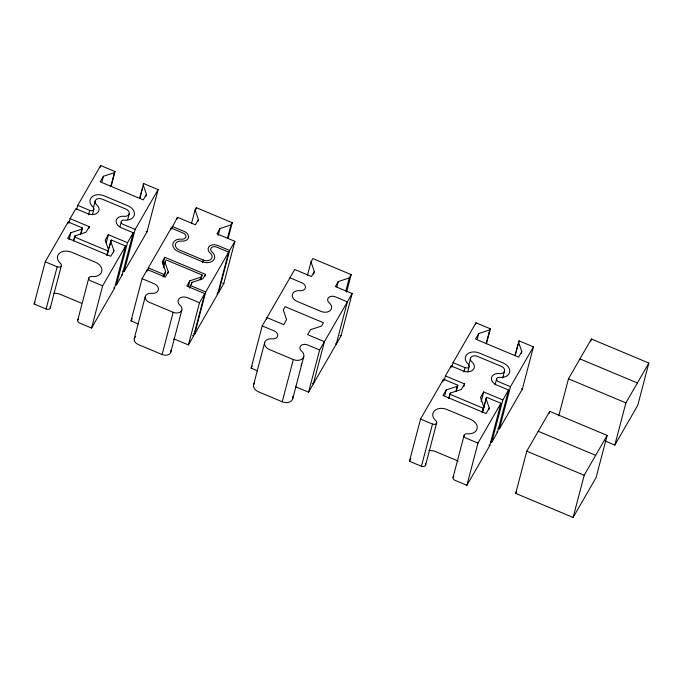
<?xml version="1.0" encoding="UTF-8"?>
<svg xmlns="http://www.w3.org/2000/svg" width="683" height="683" viewBox="0 0 683 683"><rect width="100%" height="100%" fill="white"/><g stroke="black" fill="none" stroke-linecap="round" stroke-linejoin="round"><path stroke-width="1.02" d="M50.226 306.727A3.142 2.262 14.7 0 1 49.347 308.972A3.142 2.262 14.7 0 1 46.111 309.006L34.15 303.995L45.223 261.785L68.172 221.958L82.532 227.977L81.149 233.253M67.711 223.717L68.172 221.958M46.111 309.006L57.184 266.797A3.142 2.262 14.7 0 0 60.924 266.379A3.142 2.262 14.7 0 0 60.497 263.433A10.467 7.53 14.7 0 1 59.08 253.615A10.467 7.53 14.7 0 1 71.536 252.206L95.458 262.229A10.467 7.53 14.7 0 1 101.767 271.501A10.467 7.53 14.7 0 1 91.787 276.538A3.142 2.262 14.7 0 0 88.79 278.049L77.717 320.259M68.932 223.042L70.084 218.645L75.83 208.682L87.791 213.702A8.375 6.027 14.7 0 0 97.754 212.575A8.375 6.027 14.7 0 0 96.619 204.721A5.233 3.765 14.7 0 1 95.91 199.812A5.233 3.765 14.7 0 1 102.134 199.112L126.065 209.135A5.233 3.765 14.7 0 1 129.215 213.77L127.636 219.798M50.26 307.939L61.333 265.73M76.581 209.766L77.742 205.37L100.691 165.542L115.043 171.561L111.124 186.51M69.043 239.75L70.887 232.715L81.892 229.078L82.532 227.977M73.704 239.571L75.036 235.823L86.041 232.194L89.225 226.662L70.084 218.645M73.653 241.099L74.114 239.34M74.345 238.461L75.036 235.823M80.509 234.354L81.892 229.078M100.23 167.301L100.691 165.542M88.551 214.778L89.704 210.381A3.142 2.262 14.7 0 0 93.443 209.963A3.142 2.262 14.7 0 0 93.016 207.017A10.467 7.53 14.7 0 1 91.59 197.199A10.467 7.53 14.7 0 1 104.047 195.79L127.977 205.814A10.467 7.53 14.7 0 1 134.286 215.085A10.467 7.53 14.7 0 1 124.297 220.122A3.142 2.262 14.7 0 0 121.301 221.634L119.986 226.662M93.332 208.102L95.227 200.887M88.764 228.421L89.225 226.662M92.529 214.334L93.853 209.314M102.023 181.567L103.406 176.291L114.411 172.662L115.043 171.561M110.945 185.853L114.411 172.662M106.292 242.593L108.366 234.679L127.508 242.704L116.434 284.913L115.239 284.41M106.744 255.357L108.537 249.858L105.182 240.211L108.366 234.679M107.146 254.298L111.244 240.006L125.595 246.017L114.522 288.235L91.573 328.053L79.612 323.042A3.142 2.262 14.7 0 1 78.562 319.166M107.146 255.135L108.537 249.858M109.169 247.92L109.63 246.162M109.861 245.282L110.322 243.524M110.552 242.644L111.244 240.006M91.573 328.053L102.646 285.844L125.595 246.017M113.498 252.514L113.959 250.755L110.603 241.108M139.656 197.882L143.754 183.59L158.114 189.601L147.033 231.81L124.084 271.638L122.59 271.014M139.836 198.54L140.297 196.781M140.527 195.901L140.988 194.143M141.219 193.263L141.68 191.505M141.91 190.625L142.371 188.867M143.293 185.349L143.754 183.59M116.434 284.913L122.172 274.959L133.245 232.741L121.284 227.729A8.375 6.027 14.7 0 1 116.238 220.319A8.375 6.027 14.7 0 1 124.221 216.289A5.233 3.765 14.7 0 0 129.215 213.77M124.084 271.638L135.157 229.428L158.114 189.601M146.008 196.098L146.469 194.339L143.114 184.692M138.478 324.015L130.999 320.882L142.073 278.673L147.332 269.546L165.277 277.067L168.3 271.808L164.953 262.17L166.225 259.95L202.117 274.993L200.964 279.39M146.871 271.305L147.332 269.546M147.596 270.528L148.288 267.89L171.237 228.062L183.206 233.074A4.448 3.202 14.7 0 1 185.887 237.018A4.448 3.202 14.7 0 1 181.644 239.152A9.161 6.591 14.7 0 0 172.901 243.566A9.161 6.591 14.7 0 0 178.425 251.677L202.347 261.7A9.161 6.591 14.7 0 0 213.25 260.471A9.161 6.591 14.7 0 0 212.003 251.882A4.448 3.202 14.7 0 1 211.406 247.707A4.448 3.202 14.7 0 1 216.699 247.109L228.66 252.121L217.587 294.33L194.638 334.158L193.665 333.748M134.235 338.7L145.317 296.49A6.54 4.704 14.7 0 1 151.558 293.34A7.069 5.08 14.7 0 0 158.294 289.942A7.069 5.08 14.7 0 0 154.034 283.684L142.073 278.673M170.776 229.821L171.237 228.062M171.732 228.165L177.452 217.279L195.398 224.792L198.429 219.542L195.073 209.894L196.354 207.683L232.237 222.718L228.088 238.546M162.947 264.33L164.791 257.295L205.463 274.335L205.002 276.094M163.57 267.446L164.953 262.17M176.991 219.038L177.452 217.279M163.143 277.042L165.593 271.364L162.238 261.717L164.791 257.295M164.21 276.641L165.593 271.364M167.839 273.567L168.3 271.808M191.616 223.085L195.073 209.894M195.893 209.442L196.354 207.683M135.61 336.693A6.54 4.704 14.7 0 0 138.179 344.497L162.11 354.52L173.183 312.31A6.54 4.704 14.7 0 0 180.969 311.431A6.54 4.704 14.7 0 0 180.081 305.292A7.069 5.08 14.7 0 1 179.117 298.667A7.069 5.08 14.7 0 1 187.526 297.72L199.496 302.731L188.423 344.941L176.453 339.929A7.069 5.08 14.7 0 0 173.593 339.212M197.968 221.301L198.429 219.542M170.75 352.291L181.823 310.082M188.457 286.109L189.84 280.833L200.836 277.204L202.117 274.993M189.464 288.072L191.914 282.386L202.911 278.758L205.463 274.335M191.445 284.145L191.914 282.386M202.612 262.673L203.303 260.035A6.54 4.704 14.7 0 0 211.09 259.164A6.54 4.704 14.7 0 0 210.202 253.026A7.069 5.08 14.7 0 1 209.246 246.401A7.069 5.08 14.7 0 1 217.655 245.453L229.616 250.465L218.543 292.674L217.792 292.358M200.145 279.842L200.836 277.204M218.116 235.601L219.96 228.566L230.965 224.929L232.237 222.718M188.423 344.941L193.682 335.814L204.755 293.605L186.809 286.083L189.84 280.833M194.638 334.158L205.711 291.948L228.66 252.121M227.499 238.128L230.965 224.929M218.543 292.674L223.802 283.547L234.875 241.338L216.929 233.817L219.96 228.566M257.858 370.946L251.131 368.128L262.204 325.919L294.723 269.503L311.465 276.521L314.334 271.535L310.987 261.896L312.899 258.575L351.182 274.617L346.563 292.204M266.524 319.379L266.985 317.621L283.735 324.638L286.604 319.661L283.249 310.014L285.161 306.693L323.443 322.735L321.531 326.056L310.526 329.684L307.657 334.661L324.408 341.679L313.335 383.889L312.285 383.453M253.589 384.785L264.663 342.576A7.854 5.652 14.7 0 1 272.15 338.802A5.763 4.141 14.7 0 0 277.639 336.027A5.763 4.141 14.7 0 0 274.173 330.931L262.204 325.919M307.521 275.087L310.987 261.896M313.642 274.173L314.334 271.535M254.46 383.112A7.854 5.652 14.7 0 0 258.319 391.743L282.241 401.766L293.314 359.557A7.854 5.652 14.7 0 0 302.663 358.498A7.854 5.652 14.7 0 0 301.596 351.139A5.763 4.141 14.7 0 1 300.81 345.735A5.763 4.141 14.7 0 1 307.666 344.966L319.627 349.978L308.554 392.187L296.593 387.176A5.763 4.141 14.7 0 0 295.244 386.749M301.075 365.738L301.536 363.979M292.742 398.616L303.815 356.406M336.881 286.843L338.264 281.567L349.269 277.93L351.182 274.617M345.803 291.129L349.269 277.93M308.554 392.187L341.065 335.771L352.146 293.562L335.396 286.544L338.264 281.567M425.347 463.586A3.142 2.262 14.7 0 1 424.86 466.105A3.142 2.262 14.7 0 1 421.437 466.267L409.476 461.256L420.549 419.038L443.498 379.219L457.849 385.229L456.466 390.505M442.806 381.857L443.498 379.219M421.437 466.267L432.51 424.049A3.142 2.262 14.7 0 0 436.249 423.631A3.142 2.262 14.7 0 0 435.822 420.685A10.467 7.53 14.7 0 1 434.397 410.867A10.467 7.53 14.7 0 1 446.853 409.467L470.783 419.49A10.467 7.53 14.7 0 1 477.093 428.753A10.467 7.53 14.7 0 1 467.104 433.799A3.142 2.262 14.7 0 0 464.116 435.31L453.034 477.519M444.257 380.294L445.41 375.898L451.147 365.943L463.108 370.954A8.375 6.027 14.7 0 0 473.08 369.827A8.375 6.027 14.7 0 0 471.944 361.973A5.233 3.765 14.7 0 1 471.227 357.064A5.233 3.765 14.7 0 1 477.46 356.364L501.382 366.387A5.233 3.765 14.7 0 1 504.541 371.023L502.697 378.058M450.686 367.702L451.147 365.943M425.586 465.191L436.659 422.982M451.907 367.019L453.06 362.622L476.008 322.794L490.368 328.813L486.45 343.762M444.829 395.244L446.212 389.967L457.217 386.339L457.849 385.229M448.569 398.582L450.362 393.075L461.366 389.447L464.551 383.914L445.41 375.898M449.209 397.472L449.67 395.713M449.901 394.834L450.362 393.075M455.834 391.615L457.217 386.339M475.547 324.553L476.008 322.794M463.868 372.03L465.021 367.633A3.142 2.262 14.7 0 0 468.76 367.215A3.142 2.262 14.7 0 0 468.333 364.27A10.467 7.53 14.7 0 1 466.916 354.451A10.467 7.53 14.7 0 1 479.372 353.043L503.294 363.074A10.467 7.53 14.7 0 1 509.603 372.337A10.467 7.53 14.7 0 1 499.623 377.375A3.142 2.262 14.7 0 0 496.626 378.886L495.047 384.922M468.658 365.354L470.544 358.148M463.859 386.552L464.551 383.914M467.855 371.595L469.17 366.566M477.34 338.828L478.723 333.552L489.728 329.923L490.368 328.813M486.27 343.114L489.728 329.923M481.156 401.613L483.692 391.94L502.833 399.956L491.76 442.166L490.565 441.662M482.061 412.617L483.854 407.111L480.499 397.463L483.692 391.94M482.463 411.559L482.924 409.8M483.154 408.921L486.561 397.258L500.921 403.277L489.848 445.487L466.89 485.314L454.929 480.294A3.142 2.262 14.7 0 1 453.879 476.427M482.471 412.387L483.854 407.111M484.025 406.931L484.486 405.173M484.717 404.293L485.178 402.535M485.408 401.655L485.869 399.897M466.89 485.314L477.963 443.096L500.921 403.277M488.815 409.766L489.276 408.007L485.929 398.368M514.982 355.143L519.08 340.843L533.432 346.853L522.358 389.071L499.41 428.89L497.916 428.267M515.614 354.033L516.075 352.274M516.305 351.395L516.775 349.636M517.005 348.757L518.158 344.36M518.388 343.481L519.08 340.843M491.76 442.166L497.497 432.211L508.57 390.002L496.609 384.99A8.375 6.027 14.7 0 1 491.555 377.571A8.375 6.027 14.7 0 1 499.546 373.541A5.233 3.765 14.7 0 0 504.541 371.023M499.41 428.89L510.483 386.68L533.432 346.853M521.334 353.35L521.795 351.591L518.44 341.952M515.699 493.399L526.772 451.19L549.721 411.362L607.144 435.421L596.071 477.63L573.114 517.458L515.699 493.399L516.741 491.589M549.183 413.42L549.721 411.362M558.754 415.879L568.478 378.817L591.427 338.999L648.85 363.057L637.777 405.267L614.828 445.085L605.095 441.013M590.889 341.056L591.427 338.999M573.114 517.458L584.196 475.248L607.144 435.421M614.828 445.085L625.901 402.876L648.85 363.057M70.887 232.715L67.702 238.239L110.766 256.287L113.959 250.755M103.406 176.291L100.213 181.823L143.285 199.871L146.469 194.339M34.15 303.995L35.106 302.338M127.508 242.704L133.245 232.741M130.999 320.882L131.324 320.31M131.981 319.174L132.314 318.602M199.496 302.731L204.755 293.605M229.616 250.465L234.875 241.338M251.131 368.128L251.728 367.095M252.027 366.575L252.326 366.054M319.627 349.978L352.146 293.562M446.212 389.967L443.028 395.5L486.091 413.539L489.276 408.007M478.723 333.552L475.539 339.084L518.602 357.124L521.795 351.591M409.476 461.256L410.91 458.763M502.833 399.956L508.57 390.002M579.952 358.908L637.376 382.967M568.478 378.817L625.901 402.876M172.193 226.406L184.162 231.417A7.069 5.08 14.7 0 1 188.414 237.675A7.069 5.08 14.7 0 1 181.678 241.073A6.54 4.704 14.7 0 0 175.437 244.224A6.54 4.704 14.7 0 0 179.381 250.012L203.303 260.035M289.942 277.793L301.903 282.813A5.763 4.141 14.7 0 1 305.369 287.91A5.763 4.141 14.7 0 1 299.88 290.676A7.854 5.652 14.7 0 0 292.392 294.458A7.854 5.652 14.7 0 0 297.122 301.408L321.053 311.431A7.854 5.652 14.7 0 0 330.393 310.381A7.854 5.652 14.7 0 0 329.326 303.013A5.763 4.141 14.7 0 1 328.549 297.617A5.763 4.141 14.7 0 1 335.396 296.84L347.357 301.852L336.284 344.07L335.541 343.754M146.136 231.435L147.033 231.81M521.462 388.695L522.358 389.071M77.742 205.37L89.704 210.381M135.157 229.428L123.196 224.417A3.142 2.262 14.7 0 1 121.301 221.634M453.06 362.622L465.021 367.633M510.483 386.68L498.522 381.669A3.142 2.262 14.7 0 1 496.626 378.886M222.684 283.078L223.802 283.547M340.023 335.327L341.065 335.771M216.835 294.023L217.587 294.33M74.404 236.933L107.897 250.96M148.288 267.89L163.843 274.404M190.156 285.434L205.711 291.948M449.721 394.185L483.214 408.221M538.247 431.272L595.67 455.33M121.429 274.643L122.172 274.959M496.746 431.895L497.497 432.211M526.772 451.19L584.196 475.248M293.314 359.557L269.392 349.525A7.854 5.652 14.7 0 1 264.663 342.576M173.183 312.31L149.253 302.287A6.54 4.704 14.7 0 1 145.317 296.49M113.626 287.859L114.522 288.235M488.951 445.111L489.848 445.487M45.223 261.785L57.184 266.797M102.646 285.844L90.685 280.833A3.142 2.262 14.7 0 1 88.79 278.049M420.549 419.038L432.51 424.049M477.963 443.096L466.002 438.085A3.142 2.262 14.7 0 1 464.116 435.31M192.555 335.344L193.682 335.814M81.397 303.192L60.463 294.424A10.467 7.53 14.7 0 0 53.53 293.383M458.216 461.076L435.78 451.676A10.467 7.53 14.7 0 0 428.847 450.635M292.691 396.584A7.854 5.652 14.7 0 1 290.062 401.8A7.854 5.652 14.7 0 1 282.241 401.766M170.81 350.2A6.54 4.704 14.7 0 1 168.624 354.545A6.54 4.704 14.7 0 1 162.11 354.52"/></g></svg>
